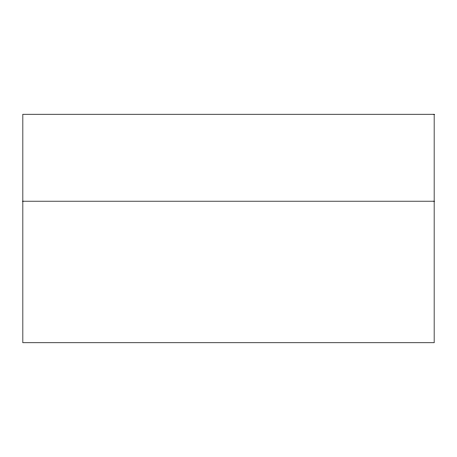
<?xml version="1.0" encoding="UTF-8"?>
<svg xmlns="http://www.w3.org/2000/svg" width="457" height="457" viewBox="0 0 457 457"><rect width="100%" height="100%" fill="white"/><g stroke="black" fill="none" stroke-linecap="round" stroke-linejoin="round"><path stroke-width="0.69" d="M22.85 201.189L434.15 201.189M434.15 114.244L22.85 114.244L22.85 342.756L434.15 342.756L434.15 114.244"/></g></svg>
